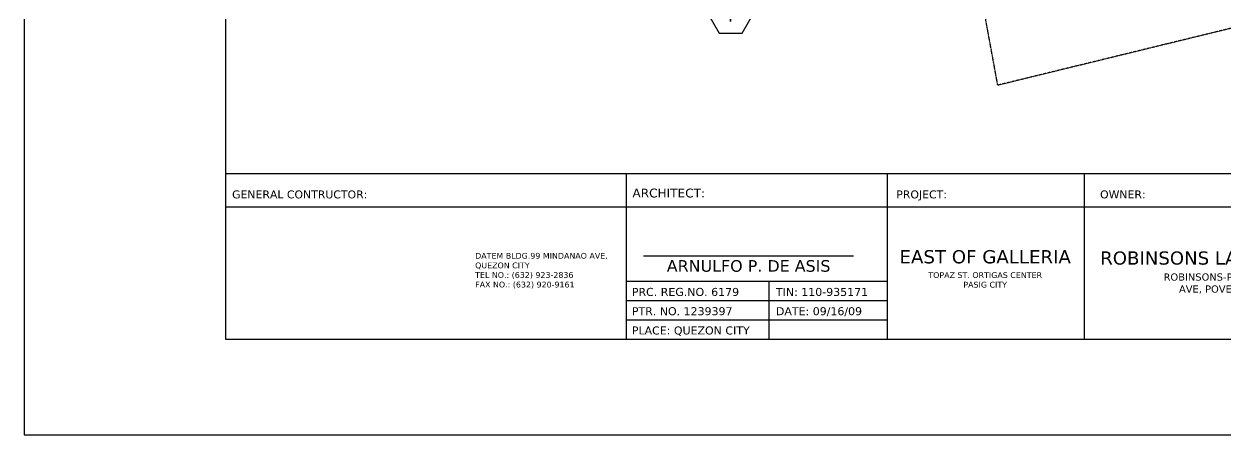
# Model space of a CAD drawing. Header units: inches. Extents: x -189245 to 740841, y -215444 to 469401.
# Drawn here: x 286230 to 322553, y 109162 to 121582 of the extents above; entities that cross this region are included whole.
import ezdxf
from ezdxf.enums import TextEntityAlignment as Align

# ---------------------------------------------------------------- set-up
doc = ezdxf.new("R2010")
doc.units = ezdxf.units.IN
doc.header["$LTSCALE"] = 10
doc.header["$MEASUREMENT"] = 0
doc.linetypes.add('GRID NORMAL$0$GRID BASEMENT$0$GRID GROUND$0$GRID$0$$0$PHANTOM', pattern=[2.5, 1.25, -0.25, 0.25, -0.25, 0.25, -0.25])
doc.layers.add('3', color=252, linetype='Continuous')
doc.layers.add('A-GRID', color=8, linetype='Continuous')
doc.layers.add('Defpoints @ 1', color=7, linetype='Continuous', plot=False)
doc.styles.add('GRID NORMAL$0$GRID BASEMENT$0$GRID GROUND$0$GRID$0$Standard', font='ARIAL.TTF')
doc.styles.add('loudet_font200', font='romans.shx')

# ---------------------------------------------------------------- blocks, each defined once
blk = doc.blocks.new('GRID NORMAL$0$GRID BASEMENT$0$GRID GROUND$0$GRID$0$$0$GRID-H')
at = {"color": 3}
blk.add_lwpolyline([(-10.39, 6), (-13.86, 0), (-10.39, -6), (-3.46, -6), (0, 0), (-3.46, 6)], close=True, dxfattribs=at)
at = {"color": 6, "style": 'GRID NORMAL$0$GRID BASEMENT$0$GRID GROUND$0$GRID$0$Standard', "width": 0.75}
blk.add_attdef('H', text='', height=5, dxfattribs=at).set_placement((-6.93, 0), align=Align.MIDDLE)

msp = doc.modelspace()

# ---------------------------------------------------------------- linework, layer by layer
at = {"layer": '3', "color": 3, "linetype": 'GRID NORMAL$0$GRID BASEMENT$0$GRID GROUND$0$GRID$0$$0$PHANTOM', "flags": 128}
msp.add_lwpolyline([(369428.02416, 161933.32487), (368964.04134, 153255.72036), (369345.70019, 141151.73604), (370320.91477, 133080.43772), (315657.13003, 119731.89704), (314399.99594, 126577.42214), (313444.92293, 133875.19136), (312864.55707, 141212.27358), (312660.97393, 148549.44973), (312837.15859, 155877.33203), (313391.74442, 163206.37934), (314319.39616, 170487.52364), (315553.17721, 177337.29621), (369446.97854, 161940.52128)], dxfattribs=at)
at = {"layer": 'Defpoints', "color": 5}
msp.add_line((292322.73171, 117061.63702), (387522.73171, 117061.63702), dxfattribs=at)
at = {"layer": 'Defpoints'}
for p, q in [((304436.45991, 112061.63702), (304436.45991, 117061.63702)), ((318278.03562, 112061.63702), (318278.03562, 117061.63702)), ((292322.73171, 116053.10479), (387522.73171, 116053.10479)), ((304436.45991, 113808.40737), (312312.87734, 113808.40737)), ((308734.5504, 113808.40737), (308734.5504, 112061.63702)), ((304436.45991, 113226.15059), (312312.87734, 113226.15059)), ((304436.45991, 112643.89381), (312312.87734, 112643.89381))]:
    msp.add_line(p, q, dxfattribs=at)
at = {"layer": 'Defpoints', "linetype": 'Continuous'}
for p, q in [((312313.89776, 117061.63702), (312313.89776, 112061.63702)), ((304953.30621, 114572.99854), (311297.55599, 114572.99854))]:
    msp.add_line(p, q, dxfattribs=at)
at = {"layer": 'Defpoints', "color": 2}
msp.add_lwpolyline([(286229.73171, 109161.63702), (391229.73171, 109161.63702), (391229.73171, 183411.63702), (286229.73171, 183411.63702)], close=True, dxfattribs=at)
at = {"layer": 'Defpoints', "color": 5}
msp.add_lwpolyline([(292322.73171, 112061.63702), (387522.73171, 112061.63702), (387522.73171, 180511.63702), (292322.73171, 180511.63702)], close=True, dxfattribs=at)
at = {"layer": 'Defpoints', "linetype": 'Continuous'}
for p in [(306083.94165, 113226.15059), (306083.94165, 112643.89381)]:
    msp.add_point(p, dxfattribs=at)

# ---------------------------------------------------------------- block references
at = {"layer": 'A-GRID'}
ref = msp.add_blockref('GRID NORMAL$0$GRID BASEMENT$0$GRID GROUND$0$GRID$0$$0$GRID-H', (306890.37291, 121901.43401), dxfattribs=dict(at, xscale=100, yscale=100, zscale=100, rotation=180))
ref.add_attrib('H', 'T', dxfattribs={"layer": '0', "color": 6, "height": 500, "style": 'GRID NORMAL$0$GRID BASEMENT$0$GRID GROUND$0$GRID$0$Standard', "width": 0.75}).set_placement((307583.19323, 121901.43401), align=Align.MIDDLE)

# ---------------------------------------------------------------- texts
at = {"layer": 'Defpoints', "linetype": 'Continuous', "attachment_point": 1, "style": 'loudet_font200'}
for s, insert, char_height, width in [('{\\fVerdana|b0|i0|c0|p34;ARCHITECT:}', (304616.20972, 116607.47455), 266.112, 7504.9885618), ('{\\fVerdana|b0|i0|c0|p34;GENERAL CONTRUCTOR:}', (292517.3046, 116552.03758), 239.5008, 4543.466049), ('{\\fVerdana|b0|i0|c0|p34;PROJECT:}', (312590.31247, 116552.03758), 239.5008, 3054.6580909), ('{\\fVerdana|b0|i0|c0|p34;OWNER:}', (318748.62398, 116552.03758), 239.5008, 3054.6580909), ('{\\fVerdana|b0|i0|c0|p34;\\P\\H0.66667x;DATEM BLDG.99 MINDANAO AVE. QUEZON CITY\\PTEL NO.: (632) 923-2836\\PFAX NO.: (632) 920-9161}', (299862.5402, 115099.17735), 261.0175128, 4684.0400502), ('{\\fVerdana|b0|i0|c0|p34;ARNULFO P. DE ASIS}', (305653.35601, 114445.70834), 350, 6822.7168743), ('{\\fVerdana|b0|i0|c0|p34;PRC. REG.NO. 6179 }', (304598.1221, 113605.64524), 241.92, 6822.7168743), ('{\\fVerdana|b0|i0|c0|p34;TIN: 110-935171}', (308952.64216, 113605.64524), 241.92, 6822.7168743), ('{\\fVerdana|b0|i0|c0|p34;PTR. NO. 1239397}', (304598.1221, 113023.38846), 241.92, 6822.7168743), ('{\\fVerdana|b0|i0|c0|p34;DATE: 09/16/09}', (308952.64216, 113023.38846), 241.92, 6822.7168743), ('{\\fVerdana|b0|i0|c0|p34;PLACE: QUEZON CITY}', (304598.1221, 112441.13168), 241.92, 6822.7168743)]:
    msp.add_mtext(s, dxfattribs=dict(at, insert=insert, char_height=char_height, width=width))
at = {"layer": 'Defpoints @ 1', "linetype": 'Continuous', "attachment_point": 5, "style": 'loudet_font200'}
for s, insert, char_height in [('{\\fVerdana|b0|i0|c0|p34;\\H1.286x;EAST OF GALLERIA\\H0.77759x;\\P\\H0.56x;TOPAZ ST. ORTIGAS CENTER\\PPASIG CITY}', (315276.96331, 114180.70501), 311.04), ('{\\fVerdana|b0|i0|c0|p34;\\H1.0262x;ROBINSONS LAND CORPORATION\\H0.97448x;\\P\\H0.56x;ROBINSONS-PCIB TOWER COR. ADB\\PAVE, POVEDA ST., PASIG CITY}', (323349.78086, 114069.32946), 388.8)]:
    msp.add_mtext(s, dxfattribs=dict(at, insert=insert, char_height=char_height))

doc.saveas('drawing.dxf')
